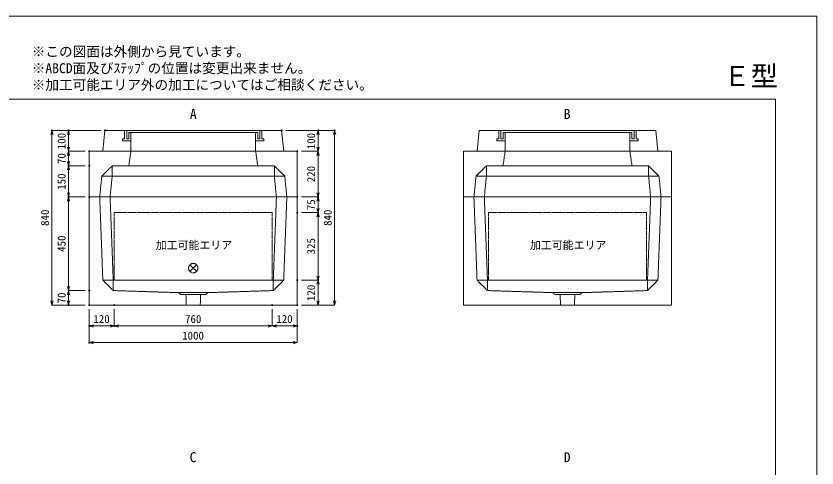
# Model space of a CAD drawing. Units: millimetres, scale not verified. Extents: x -2970 to 2970, y -2100 to 2100.
# Drawn here: x -883 to 2970, y -73 to 2100 of the extents above; entities that cross this region are included whole.
import ezdxf
from ezdxf.enums import TextEntityAlignment as Align

# ---------------------------------------------------------------- set-up
doc = ezdxf.new("R2010")
doc.units = ezdxf.units.MM
doc.header["$LTSCALE"] = 10
doc.header["$PDMODE"] = 32
doc.header["$PDSIZE"] = 5
doc.linetypes.add('LONG_DASHED1', pattern=[7, 6, -1])
doc.linetypes.add('LONG_DOUBLE_CHAIN', pattern=[21.8, 18, -1, 0.6, -0.6, 0.6, -1])
for name, color, linetype, lineweight in [('0-0_D-TTL', 7, 'Continuous', 9), ('0-1_Defpoints', 7, 'Continuous', 9), ('0-3_D-TTL-TXT', 7, 'Continuous', 9), ('0-4_D-STR-TXT', 7, 'Continuous', 9), ('0-5_D-STR-DIM', 3, 'Continuous', 9), ('0-6_0', 7, 'Continuous', 9), ('0-7_D-STR', 7, 'LONG_DASHED1', 9), ('0-8_D-STR-STR4', 134, 'LONG_DASHED1', 9), ('0-9_D-STR-STR5', 1, 'LONG_DOUBLE_CHAIN', 9)]:
    doc.layers.add(name, color=color, linetype=linetype, lineweight=lineweight)
doc.styles.add('ＭＳ ゴシック', font='')
doc.styles.get('ＭＳ ゴシック').set_extended_font_data('MS Gothic')

# ---------------------------------------------------------------- blocks, each defined once
blk = doc.blocks.new('A$C4DE05FD1')
at = {"layer": '0-0_D-TTL', "color": 134}
for p, q in [((2000, 38000), (57400, 38000)), ((57400, 38000), (57400, 2000))]:
    blk.add_line(p, q, dxfattribs=at)
at = {"layer": '0-1_Defpoints', "color": 134}
for p, q in [((0, 42000), (59400, 42000)), ((59400, 42000), (59400, 0))]:
    blk.add_line(p, q, dxfattribs=at)
at = {"layer": '0-3_D-TTL-TXT', "style": 'ＭＳ ゴシック'}
for s, p in [('※この図面は外側から見ています。', (21630.5, 39907.8)), ('※ABCD面及びｽﾃｯﾌﾟの位置は変更出来ません。', (21630.5, 39107.8)), ('※加工可能エリア外の加工についてはご相談ください。', (21630.5, 38307.8))]:
    blk.add_text(s, height=481.1, dxfattribs=at).set_placement(p, align=Align.BOTTOM_LEFT)
blk = doc.blocks.new('_Open30')
at = {"layer": '0-6_0'}
blk.add_line((0, 0), (-10, 0), dxfattribs=at)
blk.add_lwpolyline([(-10, 2.679), (0, 0), (-10, -2.679)], dxfattribs=at)
blk = doc.blocks.new('A$C31CA379A')
at = {"layer": '0-4_D-STR-TXT', "style": 'ＭＳ ゴシック'}
for s, p in [('A', (-162.9, -1095.3)), ('B', (17819.3, -1095.3)), ('C', (-175.7, -17595.3)), ('D', (17819.3, -17595.3))]:
    blk.add_text(s, height=481.1, dxfattribs=at).set_placement(p, align=Align.BOTTOM_LEFT)
blk = doc.blocks.new('A$C431D19D0')
at = {"layer": '0-7_D-STR'}
for p, q in [((-3000, 2200), (-3100, 1500)), ((3000, 2200), (3100, 1500)), ((-4400, 1000), (-3900, 1500)), ((-3900, 1500), (3900, 1500)), ((-3900, 1000), (-3900, 1500)), ((4400, 1000), (3900, 1500)), ((3900, 1000), (3900, 1500)), ((-4400, 1000), (-4500, 0)), ((-4400, 1000), (4400, 1000)), ((-3900, 1000), (-4000, 0)), ((3900, 1000), (4000, 0)), ((4400, 1000), (4500, 0))]:
    blk.add_line(p, q, dxfattribs=at)
at = {"layer": '0-7_D-STR', "linetype": 'Continuous'}
for p in [(5000, 2200), (-5000, 0)]:
    blk.add_line(p, (5000, 0), dxfattribs=at)
blk.add_lwpolyline([(-5000, 0), (-5000, 2200), (5000, 2200)], dxfattribs=at)
blk = doc.blocks.new('A$C019679C0')
at = {"layer": '0-7_D-STR', "linetype": 'Continuous'}
for p, q in [((-4350, 0), (-4250, 1000)), ((4250, 1000), (-4250, 1000)), ((4350, 0), (4250, 1000)), ((-4350, 0), (4350, 0))]:
    blk.add_line(p, q, dxfattribs=at)
at = {"layer": '0-7_D-STR'}
for p, q in [((-3000, 0), (-3000, 900)), ((3000, 900), (3000, 0))]:
    blk.add_line(p, q, dxfattribs=at)
at = {"layer": '0-8_D-STR-STR4'}
for points in [[(-3300, 1000), (-3300, 600), (-3400, 600), (-3400, 500), (-3000, 500)], [(-3000, 900), (-3100, 900), (-3100, 600), (-3200, 600), (-3200, 1000)], [(-3000, 900), (3000, 900), (3100, 900)], [(3300, 1000), (3300, 600), (3400, 600), (3400, 500), (3000, 500)], [(3100, 900), (3100, 600), (3200, 600), (3200, 1000)]]:
    blk.add_lwpolyline(points, dxfattribs=at)
blk = doc.blocks.new('A$C5E030ABE')
at = {"layer": '0-7_D-STR', "linetype": 'Continuous'}
for p, q in [((-5000, 0), (5000, 0)), ((-5000, -5200), (-5000, 0)), ((5000, -5200), (5000, 0)), ((-5000, -5200), (5000, -5200))]:
    blk.add_line(p, q, dxfattribs=at)
at = {"layer": '0-7_D-STR'}
for p, q in [((-4500, 0), (-4350, -4000)), ((-4000, 0), (-3850, -4000)), ((4000, 0), (3850, -4000)), ((4500, 0), (4350, -4000)), ((-3850, -4500), (-4350, -4000)), ((4350, -4000), (-4350, -4000)), ((-3850, -4500), (-3850, -4000)), ((3850, -4500), (4350, -4000)), ((3850, -4500), (3850, -4000)), ((-3850, -4500), (-700, -4600)), ((-600, -4690), (-700, -4600)), ((700, -4600), (-700, -4600)), ((600, -4690), (700, -4600)), ((3850, -4500), (700, -4600)), ((600, -4690), (-600, -4690)), ((-336.2, -5200), (-352.5, -4690)), ((336.2, -5200), (352.5, -4690))]:
    blk.add_line(p, q, dxfattribs=at)
at = {"layer": '0-9_D-STR-STR5'}
for p, q in [((3800, -750), (3800, -4000)), ((3800, -4000), (-3800, -4000))]:
    blk.add_line(p, q, dxfattribs=at)
blk.add_lwpolyline([(3800, -750), (-3800, -750), (-3800, -4000)], dxfattribs=at)
blk = doc.blocks.new('A$C1C640AAB')
at = {"layer": '0-9_D-STR-STR5'}
for p, q in [((-159.1, -159.1), (159.1, 159.1)), ((-159.1, 159.1), (159.1, -159.1))]:
    blk.add_line(p, q, dxfattribs=at)
blk.add_circle((0, 0), 225, dxfattribs=at)
blk = doc.blocks.new('A$C8d67cc7d')
at = {"layer": '0-7_D-STR'}
blk.add_blockref('A$C5E030ABE', (0, 0), dxfattribs=at)
at = {"layer": '0-9_D-STR-STR5'}
blk.add_blockref('A$C1C640AAB', (0, -3420), dxfattribs=at)

msp = doc.modelspace()

# ---------------------------------------------------------------- linework, layer by layer
at = {"layer": '0-1_Defpoints'}
for p in [(-710, 1550), (-630, 1550), (-455, 1550), (395, 1550), (570, 1550), (650, 1550), (-530, 1450), (470, 1450), (-630, 1380), (-530, 1380), (-630, 1230), (-530, 1230), (470, 1230), (570, 1230), (470, 1155), (570, 1155), (470, 830), (470, 830), (570, 830), (-530, 780), (-630, 710), (-530, 710), (-530, 710), (-410, 710), (350, 710), (470, 710), (470, 710), (-530, 610), (-410, 610), (470, 610), (-530, 530)]:
    msp.add_point(p, dxfattribs=at)
at = {"layer": '0-5_D-STR-DIM'}
for p, q in [((-475, 1550), (-710, 1550)), ((-475, 1550), (-630, 1550)), ((415, 1550), (570, 1550)), ((415, 1550), (650, 1550)), ((-710, 730), (-710, 1530)), ((-630, 1470), (-630, 1530)), ((570, 1470), (570, 1530)), ((650, 730), (650, 1530)), ((-550, 1450), (-630, 1450)), ((-550, 1450), (-630, 1450)), ((-630, 1430), (-630, 1400)), ((490, 1450), (570, 1450)), ((490, 1450), (570, 1450)), ((570, 1430), (570, 1250)), ((-550, 1380), (-630, 1380)), ((-550, 1380), (-630, 1380)), ((-630, 1250), (-630, 1360)), ((-550, 1230), (-630, 1230)), ((-550, 1230), (-630, 1230)), ((-630, 800), (-630, 1210)), ((490, 1230), (570, 1230)), ((490, 1230), (570, 1230)), ((570, 1175), (570, 1210)), ((490, 1155), (570, 1155)), ((490, 1155), (570, 1155)), ((570, 850), (570, 1135)), ((490, 830), (570, 830)), ((490, 830), (570, 830)), ((570, 730), (570, 810)), ((-550, 780), (-630, 780)), ((-550, 780), (-630, 780)), ((-630, 760), (-630, 730)), ((-550, 710), (-710, 710)), ((-550, 710), (-630, 710)), ((490, 710), (570, 710)), ((490, 710), (650, 710)), ((-530, 690), (-530, 530)), ((-530, 690), (-530, 610)), ((-410, 690), (-410, 610)), ((-410, 690), (-410, 610)), ((350, 690), (350, 610)), ((350, 690), (350, 610)), ((470, 690), (470, 610)), ((470, 690), (470, 530)), ((-430, 610), (-510, 610)), ((330, 610), (-390, 610)), ((370, 610), (450, 610)), ((450, 530), (-510, 530))]:
    msp.add_line(p, q, dxfattribs=at)

# ---------------------------------------------------------------- block references
at = {"layer": '0-0_D-TTL', "xscale": 0.1, "yscale": 0.1}
msp.add_blockref('A$C4DE05FD1', (-2970, -2100), dxfattribs=at)
at = {"layer": '0-4_D-STR-TXT', "xscale": 0.1, "yscale": 0.1}
msp.add_blockref('A$C31CA379A', (-30, 1700), dxfattribs=at)
at = {"layer": '0-5_D-STR-DIM', "xscale": 2, "yscale": 2}
for p, rotation in [((-710, 1550), 90), ((-630, 1550), 90), ((570, 1550), 90), ((650, 1550), 90), ((-630, 1450), 270), ((570, 1450), 270), ((-630, 1450), 90), ((570, 1450), 90), ((-630, 1380), 270), ((-630, 1380), 90), ((-630, 1230), 270), ((570, 1230), 270), ((-630, 1230), 90), ((570, 1230), 90), ((570, 1155), 270), ((570, 1155), 90), ((570, 830), 270), ((570, 830), 90), ((-630, 780), 270), ((-630, 780), 90), ((-710, 710), 270), ((-630, 710), 270), ((570, 710), 270), ((650, 710), 270), ((-530, 610), 180), ((-410, 610), 180), ((350, 610), 180), ((-530, 530), 180)]:
    msp.add_blockref('_Open30', p, dxfattribs=dict(at, rotation=rotation))
for p in [(-410, 610), (350, 610), (470, 610), (470, 530)]:
    msp.add_blockref('_Open30', p, dxfattribs=at)
at = {"layer": '0-7_D-STR', "xscale": 0.1, "yscale": 0.1}
for name, p in [('A$C019679C0', (-30, 1450)), ('A$C019679C0', (1770, 1450)), ('A$C431D19D0', (-30, 1230)), ('A$C431D19D0', (1770, 1230)), ('A$C8d67cc7d', (-30, 1230)), ('A$C5E030ABE', (1770, 1230))]:
    msp.add_blockref(name, p, dxfattribs=at)

# ---------------------------------------------------------------- texts
at = {"layer": '0-3_D-TTL-TXT', "style": 'ＭＳ ゴシック'}
msp.add_text('Ｅ型', height=96.21, dxfattribs=at).set_placement((2519.75, 1734.55), align=Align.BOTTOM_LEFT)
at = {"layer": '0-5_D-STR-DIM', "style": 'ＭＳ ゴシック'}
for s, p in [('100', (-632.6, 1459.48)), ('100', (567.4, 1459.48)), ('70', (-632.6, 1388.4)), ('220', (567.4, 1300.8)), ('150', (-632.6, 1264.48)), ('75', (567.4, 1166.42)), ('840', (-712.6, 1090.9)), ('840', (647.4, 1090.9)), ('450', (-632.6, 966.2)), ('325', (567.4, 953.92)), ('120', (567.4, 729.48)), ('70', (-632.6, 718.4))]:
    msp.add_text(s, height=38.49, rotation=90, dxfattribs=at).set_placement(p, align=Align.BOTTOM_LEFT)
for s, p in [('120', (-510.52, 612.6)), ('760', (-69.6, 612.6)), ('120', (369.48, 612.6)), ('1000', (-83.52, 532.6))]:
    msp.add_text(s, height=38.49, dxfattribs=at).set_placement(p, align=Align.BOTTOM_LEFT)
at = {"layer": '0-9_D-STR-STR5', "style": 'ＭＳ ゴシック'}
for p in [(-210.48, 967.55), (1589.52, 967.55)]:
    msp.add_text('加工可能エリア', height=38.49, dxfattribs=at).set_placement(p, align=Align.BOTTOM_LEFT)

doc.saveas('drawing.dxf')
